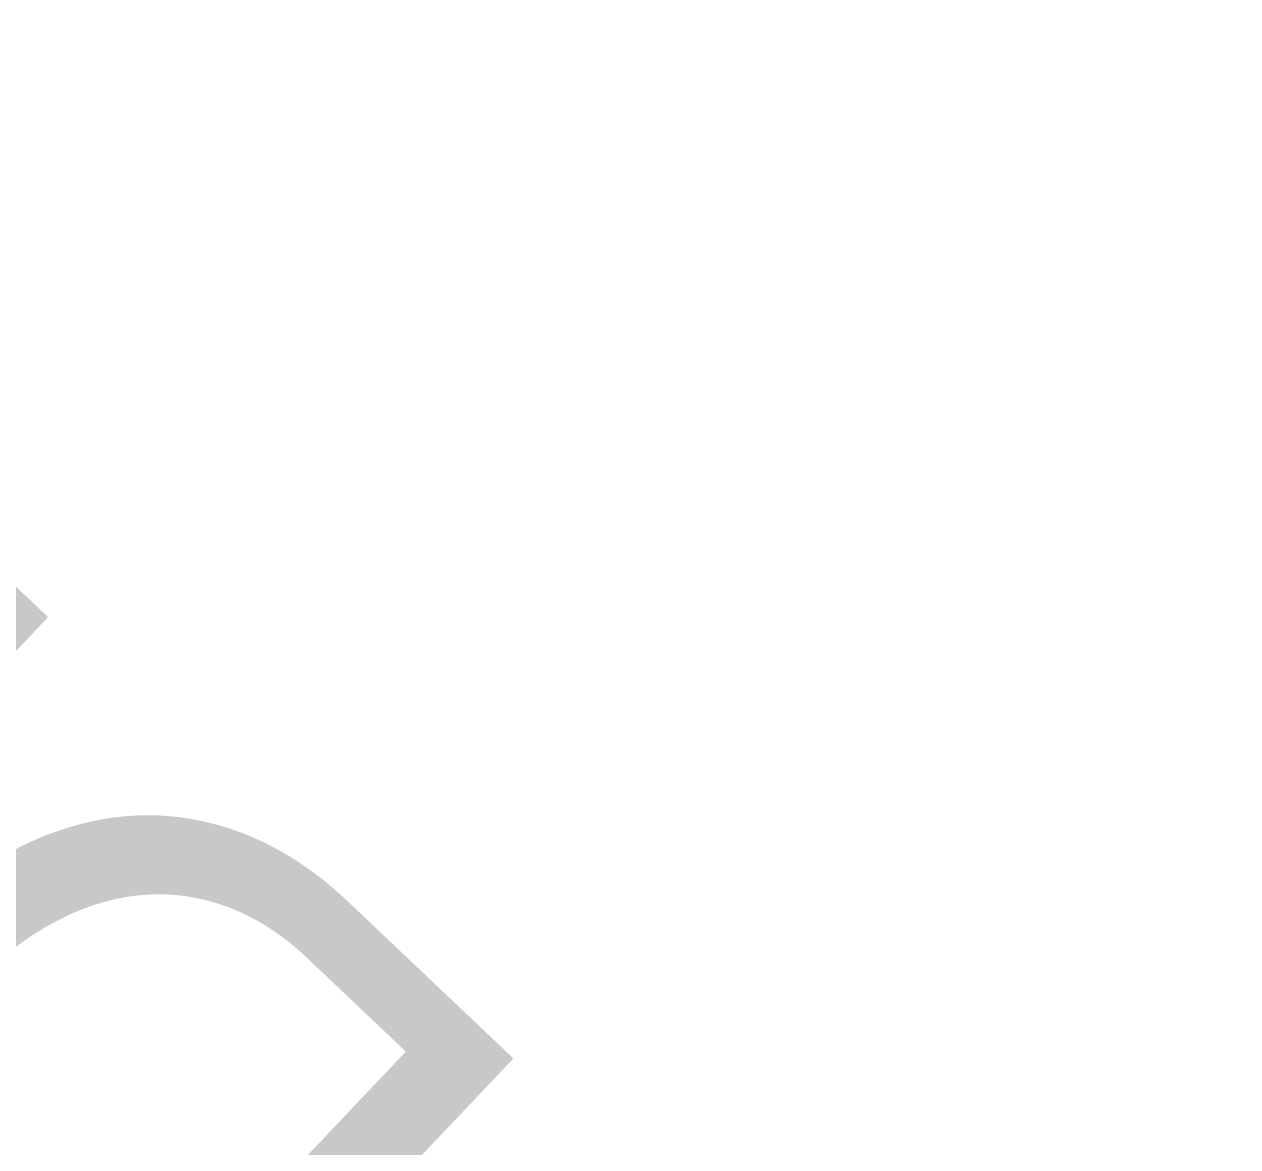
# Model space of a CAD drawing. Header units: metres. Extents: x 320712 to 330859, y 7395954 to 7410037.
# Drawn here: x 324606.21 to 324617.67, y 7398267.27 to 7398277.86 of the extents above; entities that cross this region are included whole.
import ezdxf

# ---------------------------------------------------------------- set-up
doc = ezdxf.new("R2010")
doc.units = ezdxf.units.M
for name, color, linetype in [('---TRABALHO', 1, 'Continuous'), ('F-HZ-TRANSTAINER', 8, 'Continuous'), ('TEXTO', 3, 'Continuous')]:
    doc.layers.add(name, color=color, linetype=linetype)
for name, color, linetype, lineweight in [('_AUX-PLATAFORMA EXISTENTE', 252, 'Continuous', 25), ('U-HZ-EIXO LINHA-TESTE', 130, 'TESTE_LINE', 30), ('U-HZ-EIXO PATIO', 200, 'PATIO_LINE', 30)]:
    doc.layers.add(name, color=color, linetype=linetype, lineweight=lineweight)
doc.styles.add('ARIAL', font='arial.ttf')
doc.styles.get("Standard").update_dxf_attribs({"font": 'arial.ttf'})
doc.linetypes.add('ESTACIONAMENTO_LINE', pattern='A,3.5,-0.25,["ESTAC",Standard,S=0.175,R=0,X=-0.05,Y=-0.1],-0.9', length=4.65)
doc.linetypes.add('PATIO_LINE', pattern='A,3.5,-0.25,["PATIO",Standard,S=0.175,R=0,X=-0.05,Y=-0.1],-0.9', length=4.65)
doc.linetypes.add('TESTE_LINE', pattern='A,3.5,-0.25,["LINHA-TESTE",Standard,S=0.175,R=0,X=-0.05,Y=-0.1],-1.7', length=5.45)

# ---------------------------------------------------------------- blocks, each defined once
blk = doc.blocks.new('mrs')
at = {"layer": 'F-HZ-TRANSTAINER'}
h = blk.add_hatch(dxfattribs=at)
h.set_pattern_fill('AR-CONC', color=256, scale=0.01)
h.set_pattern_definition([(50, (-324569.1827, -7398508.4576), (1.82184668996, -0.1593908554), [0.1905, -2.0955]), (355, (-324569.1827, -7398508.4576), (-0.35243421425, 1.9105684524), [0.1524, -1.6764058417]), (100.4514447, (-324569.0309, -7398508.4709), (1.4694124709, 1.75117751912), [0.161900088, -1.780902446]), (46.1842, (-324569.1827, -7398507.9496), (2.7107904089, -0.4204232793), [0.28575, -3.14325]), (96.63555761, (-324568.9568, -7398507.9847), (2.3740413405, 2.474261246), [0.2428502314, -2.6713560816]), (351.18415117, (-324569.1827, -7398507.9496), (2.3740413406, 2.4742612459), [0.2285996707, -2.5145973192]), (21, (-324568.9287, -7398508.0766), (1.5161439127, -1.02265198187), [0.1905, -2.0955]), (326, (-324568.9287, -7398508.0766), (0.6180202835, 1.8418796612), [0.1524, -1.6764]), (71.451445, (-324568.8023, -7398508.1618), (2.1341641928, 0.81922768886), [0.161900088, -1.780899376]), (37.5, (-324569.1827, -7398508.4576), (0.030886032506, 0.84555038873), [0, -1.65608, 0, -1.7018, 0, -1.68275]), (7.5, (-324569.1827, -7398508.4576), (0.6681966251, 1.00180574818), [0, -0.97028, 0, -1.61798, 0, -0.64135]), (327.5, (-324569.7491, -7398508.4576), (1.35590595167, -0.057287439927), [0, -0.635, 0, -1.9812, 0, -2.6289]), (317.5, (-324570.0031, -7398508.4576), (1.48129181386, 0.25426491033), [0, -0.8255, 0, -1.31572, 0, -1.8669])])
edge = h.paths.add_edge_path()
edge.add_line((403.386, -377.466), (44.059, -40.158))
edge.add_arc((250.204, 179.445), 301.2, 225.44854, 226.81045, ccw=False)
edge.add_line((38.897, -35.196), (37.693, -36.48))
edge.add_line((37.693, -36.48), (402.24, -378.687))
edge.add_line((402.24, -378.687), (403.386, -377.466))
blk = doc.blocks.new('Pátio Lapa')
at = {"layer": 'U-HZ-EIXO LINHA-TESTE', "linetype": 'ByBlock', "flags": 128}
blk.add_lwpolyline([(323803.388, 7397713.086), (323824.645, 7397642.614, 0.055038), (323846.161, 7397592.137), (323865.509, 7397557.781, 0.011726), (323880.092, 7397533.25, 0.054886), (324086.184, 7397272.828, 0.057878), (324190.578, 7397189.089, 0.01782), (324289.175, 7397132.008, 0.000948), (324296.163, 7397128.305), (324345.184, 7397102.784, 0.010964), (324360.925, 7397095.045), (324832.182, 7396876.059)], format="xyb", dxfattribs=at)
at = {"layer": 'U-HZ-EIXO PATIO', "linetype": 'ESTACIONAMENTO_LINE', "lineweight": -3}
blk.add_arc((325165.753, 7398338.932), 1521.55, 209.79474, 220.920169, dxfattribs=at)
at = {"layer": '---TRABALHO'}
blk.add_blockref('mrs', (323895.329, 7397582.952), dxfattribs=at)
blk = doc.blocks.new('ACAD-Trecho Total_BASE ESTAÇÕES_2021.04.13')
at = {"layer": '_AUX-PLATAFORMA EXISTENTE'}
blk.add_blockref('Pátio Lapa', (673.854, 925.505), dxfattribs=at)

msp = doc.modelspace()

# ---------------------------------------------------------------- block references
at = {"color": 7, "true_color": 0xffffff}
msp.add_blockref('ACAD-Trecho Total_BASE ESTAÇÕES_2021.04.13', (0, 0), dxfattribs=at)

# ---------------------------------------------------------------- texts
at = {"layer": 'TEXTO', "style": 'ARIAL'}
msp.add_text('BASE DE MANUTENÇÃO LAPA', height=6, rotation=136.5265, dxfattribs=at).set_placement((324629.246, 7398250.644))

doc.saveas('drawing.dxf')
